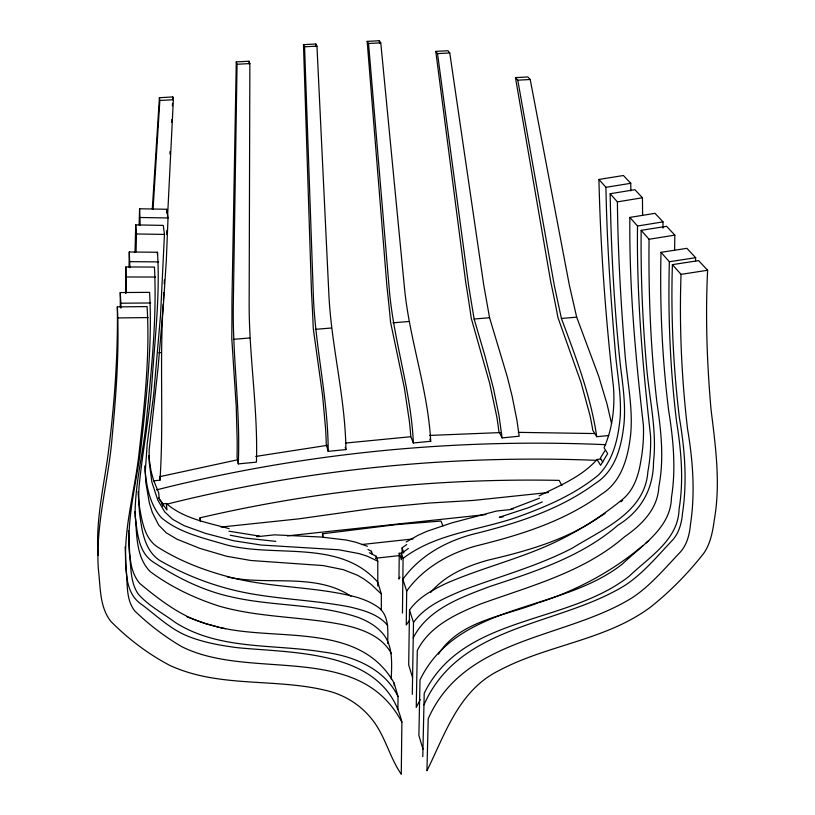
<?xml version="1.0" encoding="UTF-8"?>
<svg xmlns="http://www.w3.org/2000/svg" width="815" height="815" viewBox="0 0 815 815"><rect width="100%" height="100%" fill="white"/><g stroke="black" fill="none" stroke-linecap="round" stroke-linejoin="round"><path stroke-width="1.22" d="M377.773 586.016L377.783 561.189L376.265 556.288L369.358 552.753M249.859 63.57L249.156 304.321C249.095 357.011 258.1 409.344 256.43 462.125L238.265 463.908L237.033 457.093A65.444 6.836 89.7 0 0 237.185 441.17L236.238 406.614L231.776 338.439A226.825 20.426 -89.8 0 0 231.949 301.56L236.268 61.909L249.013 61.237L249.859 63.57L237.053 64.253L236.268 61.909M381.308 610.343L381.339 593.972L377.773 582.175C339.162 538.45 274.92 558.357 224.726 544.41C202.935 537.869 179.045 532.715 161.299 517.637C149.074 503.619 146.028 484.008 144.713 466.058M674.606 250.103L674.83 235.128L666.589 226.295L641.161 230.339L649.056 239.253C648.465 294.103 650.564 349.054 657.053 403.547C661.148 431.013 664.245 459.13 658.846 486.667C657.909 508.855 641.731 524.911 624.606 536.728C583.784 572.273 530.422 585.934 480.718 603.946C456.471 613.766 429.637 625.879 417.3 650.533L416.241 707.4L420.204 699.627M248.993 63.784L249.013 61.237M387.645 643.442C388.001 630.769 389.376 613.919 376.846 606.329C370.764 602.163 363.857 599.483 356.868 597.273C317.106 586.729 275.327 588.012 235.321 578.528C207.896 571.824 180.777 561.912 156.938 546.61C145.895 538.888 142.788 524.901 140.455 512.482A221.191 183.049 -17.9 0 1 138.122 491.445M238.265 463.908C240.578 411.025 232.52 358.427 233.294 305.594L237.053 64.253M391.261 679.007C391.74 663.043 393.513 644.298 381.277 631.9C375.002 625.217 366.821 620.786 358.376 617.475C317.137 603.416 272.567 606.615 230.411 596.672C202.415 590.478 176.397 577.326 152.599 561.616C137.888 551.388 137.368 531.553 135.086 515.518M394.134 685.649L394.144 683.123C357.989 618.87 270.06 643.565 211.014 625.064C183.783 618.656 161.075 601.052 139.946 583.632C127.476 569.247 130.257 548.159 128.403 530.524M662.962 228.139L663.013 221.874L655.026 213.326L629.863 217.401C629.16 286.951 635.415 356.267 643.402 425.247A219.286 180.003 -21.9 0 1 640.845 460.954C638.563 475.43 633.836 490.599 621.804 499.952C600.818 516.985 577.794 531.594 553.293 543.045C518.829 559.029 481.665 568.014 446.844 583.102C432.969 589.663 418.492 597.191 409.497 610.119L408.692 664.979L412.573 677.611M125.561 293.471L125.836 266.953L154.432 267.065C157.081 319.429 151.213 372.037 146.048 424.157C142.819 454.2 135.147 483.815 135.107 514.143M126.345 292.931L125.836 266.953M401.683 553.018L399.228 553.293L398.973 579.068L399.961 577.142M397.914 709.295L398.036 696.581L394.144 683.123M408.356 548.444L401.449 553.497L401.388 559.762L399.228 553.293M402.05 552.59L402.101 547.884L406.695 544.532M402.457 613.063L403.089 558.367L401.449 553.497M401.887 722.151L401.265 774.25C389.285 756.799 385.016 735.069 371.406 718.606C360.984 705.658 346.548 696.255 330.615 691.629C277.925 677.326 220.284 688.777 169.714 665.356C148.014 653.925 127.955 638.746 110.758 621.295C99.277 606.543 100.571 586.556 98.34 569.023C95.324 523.994 108.884 480.137 112.266 435.516C116.27 392.799 119.408 349.808 117.34 306.888L147.087 306.583C150.082 355.921 144.387 405.452 138.907 454.475C134.597 492.117 123.218 529.271 125.897 567.474C128.026 581.798 125.164 598.689 134.72 610.893C148.829 624.534 164.732 636.668 181.674 646.631C251.193 681.493 358.712 640.458 401.887 722.151C384.782 649.412 294.47 653.436 236.9 647.63C220.529 645.46 204.117 642.566 188.683 636.525C170.885 629.608 157.02 615.997 142.004 604.73C122.902 592.189 126.824 566.476 125.103 546.906M695.511 261.36L695.633 257.672L686.923 248.331L661.006 252.334C659.753 305.156 662.116 358.101 668.657 410.546C673.312 439.275 676.114 468.605 671.448 497.527C670.877 528.049 642.067 544.96 622.497 563.939C561.077 612.544 458.05 601.765 420.02 679.863L418.89 735.446L422.965 749.128M129.055 267.126L129.279 251.988L157.489 252.263C160.168 295.753 154.809 339.529 151.906 382.948C149.349 417.83 142.34 452.182 139.049 486.963A224.094 184.445 -17.9 0 0 141.25 524.616C143.43 538.909 148.401 554.587 162.073 561.82C185.565 575.064 211.004 584.936 237.287 590.977C274.339 599.382 312.624 599.636 349.839 606.961C363.459 610.252 378.435 614.194 387.736 625.482M642.597 215.079L642.444 197.76L634.885 189.691L610.16 193.736C611.189 251.662 614.316 309.608 620.602 367.208C622.986 385.964 625.686 404.892 623.995 423.831C621.641 445.917 615.651 470.754 595.5 483.336C559.1 510.17 515.61 523.75 472.252 534.406C445.133 541.71 419.409 556.125 402.844 579.322L406.695 591.048L406.247 625.003L409.813 619.93M129.911 267.768L129.279 251.988M661.006 252.334L669.36 261.747C667.913 315.059 670.113 368.502 676.552 421.457C681.167 450.42 683.897 479.994 679.068 509.131C678.345 539.968 649.158 556.971 629.333 576.124C567.077 625.207 463.012 614.459 424.218 693.239L422.791 756.687M120.304 307.072L120.253 292.544L149.573 292.351C152.476 343.522 146.751 394.908 141.127 445.754C136.961 481.176 126.773 516.241 129.3 552.183C131.266 566.099 129.88 581.757 138.132 593.931C148.534 605.871 163.041 613.308 175.622 622.68C219.337 650.35 273.769 643.85 322.74 651.959C352.355 655.596 384.344 668.066 398.036 696.581M412.298 694.37L413.5 622.416L409.497 610.119M672.395 264.641L681.034 274.36C679.231 325.969 681.544 377.702 687.554 428.985C692.913 460.658 695.338 492.953 690.407 524.85C689.521 534.681 686.964 544.756 680.189 552.244C664.959 568.126 650.716 585.516 632.206 597.752C565.182 639.245 464.489 636.719 428.221 718.718L426.948 770.745C445.418 733.378 458.865 690.193 499.33 670.388C547.619 644.726 605.402 640.427 650.125 607.42C670.103 591.649 688.155 573.179 703.865 553.181C710.548 543.33 712.738 531.39 714.307 519.817C720.806 483.081 715.458 445.958 711.026 409.344C706.941 363.123 705.352 316.627 707.614 270.254L698.618 260.617L672.395 264.641C670.806 315.772 673.282 367.025 679.394 417.81C684.804 449.218 687.32 481.257 682.552 512.92C681.717 522.659 679.241 532.653 672.558 540.101C657.552 555.84 643.544 573.067 625.268 585.19C559.1 626.236 459.456 623.658 423.953 704.934M135.025 252.518L135.708 224.899L163.265 225.388L164.457 234.414L160.524 315.344L153.658 394.643L147.23 443.696L145.274 471.264L145.783 482.358L149.339 502.926L152.344 512.533L158.721 525.115L166.209 532.776L177.059 539.235L199.685 548.322L226.529 556.248L250.928 560.496L323.209 565.579L343.319 569.675L357.714 575.349L364.305 579.261L370.947 584.202L381.339 593.972M136.054 251.723L136.502 233.966L135.708 224.899M139.121 224.899L139.579 208.772L166.8 209.272L168.033 217.972L166.311 260.617L163.601 301.896L158.151 366.893L149.155 449.992L149.186 461.983L151.885 482.134L157.753 500.053L164.701 511.871L172.739 519.389L184.037 525.634L205.472 533.387L233.63 540.742L261.167 545.041L338.826 549.779L359.497 553.691L367.3 556.217L377.783 561.189M140.211 224.991L139.579 208.772M157.417 254.728L157.489 252.263M166.657 213L166.8 209.272M153.699 480.83L159.954 480.208C163.937 421.559 159.404 362.757 163.234 304.117M163.418 300.307L163.795 292.687M164.233 283.803L164.426 279.993M166.688 234.282L166.881 230.482M167.513 217.778L173.361 99.715L172.851 96.944L159.404 97.698L152.293 208.966M169.917 154.025L170.05 151.488M171.547 122.311L171.68 119.774M172.393 105.828L172.525 103.291M172.719 99.481L172.851 96.944M153.067 209.312L159.842 100.479L159.404 97.698M604.791 450.878L600.319 458.173L602.805 462.278M413.236 637.839C427.997 608.886 461.249 597.303 489.693 586.545C534.701 571.682 581.431 556.839 617.933 525.206C640.987 511.015 653.345 489.346 653.518 461.993C657.114 430.025 649.188 398.382 646.59 366.658C642.556 321.334 640.682 275.837 641.161 230.339M438.501 654.17C459.446 620.857 503.823 616.283 537.421 603.1M413.5 622.416C425.359 605.912 445.061 597.803 463.165 590.162C499.605 576.307 537.625 566.17 572.354 548.108C602.193 529.444 645.001 512.513 647.854 471.753A222.128 181.327 -21.9 0 0 650.553 435.76C642.689 366.139 636.576 296.191 637.513 226.02L629.863 217.401M406.695 591.048C423.515 567.637 449.554 553.11 476.969 545.704C520.856 534.885 564.856 521.131 601.725 494.043C622.09 481.37 628.273 456.349 630.708 434.038C633.133 406.644 626.878 379.535 624.871 352.314C620.836 302.263 617.902 252.1 617.393 201.876L610.16 193.736M430.615 592.505C445.224 575.095 466.883 566.007 488.277 560.088C526.612 551.123 565.202 540.264 598.19 517.912M600.777 459.069L597.069 459.446C581.757 476.816 559.416 485.679 539.173 495.856M620.948 501.816L622.66 500.359M645.938 543.024L648.76 540.63M643.106 545.408C612.523 571.295 576.714 590.447 538.623 602.713M403.089 558.367C435.73 533.479 478.558 530.392 516.303 517.454C545.266 507.113 574.473 494.756 598.404 475.064C613.838 459.762 618.463 436.993 620.276 416.108C621.285 396.477 617.841 377.029 615.834 357.581C610.934 300.939 606.931 244.174 605.932 187.307L598.923 179.453L623.424 175.51L630.749 183.304L630.871 190.842M599.178 517.26L605.087 513.389M406.145 542.026L417.871 535.374L427.019 531.268L451.775 522.894L496.478 511.056L511.494 509.457M539.459 498.21L510.852 509.131L513.389 508.855M542.291 501.948L528.314 507.735L499.31 517.26L503.079 516.853M156.5 489.876C302.997 452.967 454.841 438.083 605.739 444.684M167.126 504.098C307.398 468.971 452.671 454.566 597.12 460.363M160.015 476.622L237.603 459.792M200.347 521.396L200.042 517.82C317.565 490.416 438.49 478.028 559.131 480.381L561.942 485.577M255.757 456.431L327.559 445.296M617.393 201.876L642.444 197.76M637.513 226.02L663.013 221.874M605.932 187.307L630.749 183.304M649.056 239.253L674.83 235.128M669.36 261.747L695.633 257.672M681.034 274.36L707.614 270.254M322.73 537.472L322.485 533.794L396.477 524.605L440.986 521.04L442.84 525.787M345.387 443.075L410.617 436.738M375.542 558.244L399.177 555.616M361.687 544.542L413.042 538.929M256.766 536.331L259.282 536.066L228.883 531.197M257.051 536.708L274.461 534.844L320.978 537.014L346.294 540.039L355.574 542.158L367.392 546.274M287.277 535.883L485.903 514.56M221.089 527.061L298.636 518.87L375.022 508.122L428.405 503.099L473.505 500.41L548.424 492.505M161.431 503.996L166.341 503.497C183.67 518.686 207.642 522.588 229.147 528.67M328.201 451.337L345.917 449.595C345.285 397.526 331.501 346.813 328.893 294.969L316.964 46.149L315.833 44L303.475 44.631L311.483 292.29A222.923 25.56 87.1 0 1 313.266 328.527L322.557 395.255L325.613 429.138A64.079 8.517 86.5 0 1 326.275 444.715L328.201 451.337C328.17 399.177 315.344 348.168 313.378 296.212L304.555 46.781L303.475 44.631M413.348 442.983L430.717 441.272C427.936 389.499 409.639 340.273 404.576 288.897L380.768 42.859L379.342 40.75L367.168 41.371L386.911 286.279A221.008 30.399 84.1 0 1 390.528 322.047L404.332 387.767L409.364 421.141A63.427 10.106 83.4 0 1 410.791 436.483L413.348 442.983C411.157 391.149 393.767 341.587 389.346 290.12L368.543 43.49L367.168 41.371M502.111 437.899L519.196 436.219L516.944 420.387L512.177 396.416L507.358 377.019L489.571 317.728L483.804 285.433L449.768 52.965L447.955 50.734L435.781 51.376L465.793 282.846A220.824 35.616 80.9 0 1 471.253 318.268L489.672 383.295L496.692 416.271A63.407 11.828 80.1 0 1 498.892 431.481L502.111 437.899L498.974 415.446L493.493 388.602L484.956 355.86L474.136 319.032L468.778 286.636L437.533 53.617L435.781 51.376M611.596 423.841L607.083 404.209L598.648 376.112L576.674 317.157L569.328 285.016L530.219 79.483L527.835 76.936L515.457 77.629L550.848 282.428A222.363 42.105 78 0 1 557.969 317.667L580.993 382.398L589.907 415.141A64.018 13.998 76.9 0 1 592.8 430.33L596.743 436.718L608.795 435.526M158.854 352.742L161.258 352.538M515.457 77.629L517.78 80.186L554.465 286.218L561.413 318.461L576.674 317.157M315.283 329.352L331.226 328.017M392.962 322.832L408.621 321.518M233.345 339.346L249.655 337.97M474.136 319.032L489.571 317.728M429.627 435.424L500.196 432.592M159.842 100.479L173.361 99.715M517.78 80.186L530.219 79.483M437.533 53.617L449.768 52.965M304.555 46.781L316.964 46.149M368.543 43.49L380.768 42.859M117.91 317.931L148.116 317.575M120.253 292.544L120.865 303.211L150.622 302.976M518.32 432.358L594.42 433.549M126.519 276.978L155.533 277.049M130.003 261.656L158.619 261.89M140.425 217.493L168.033 217.972M136.502 233.966L164.457 234.414M275.816 541.374L245.132 538.063L230.197 535.221M227.405 576.969C267.972 586.016 314.478 572.222 351.021 596.183M219.805 627.499L225.582 628.722M218.644 627.193L207.03 624.076L186.961 616.904M367.952 549.463L371.426 551.256L372.384 554.373M158.395 497.67L162.358 502.906L162.664 506.319M391.424 653.701C381.807 635.568 360.678 628.589 341.903 624.524C301.367 616.517 259.353 617.617 219.439 606.217C194.887 598.363 170.956 587.065 150.245 571.631C134.923 556.217 137.134 531.747 134.893 511.789M597.069 459.446L600.604 465.334L607.654 453.619L604.058 447.781C612.401 428.904 614.989 407.877 613.501 387.39C605.647 318.339 600.553 248.942 598.923 179.453M429.821 439.122L430.717 441.272M561.413 318.461C575.747 356.99 590.773 395.815 596.743 436.718M402.101 547.884L403.843 553.039M345.224 447.404L345.917 449.595M322.485 533.794L323.433 537.452M200.042 517.82L200.531 521.59M166.341 503.497L166.953 510.007L159.271 499.218L158.711 492.749L153.505 480.076L150.989 470.927L148.727 455.514M379.342 40.75L379.576 43.287M159.638 476.673L159.954 480.208M315.833 44L315.945 46.537M98.085 555.524C95.559 521.865 103.291 488.715 107.937 455.595C114.304 406.308 118.073 356.613 117.34 306.888M371.426 551.256L371.436 553.619M120.865 303.211L120.875 308.101M376.265 556.288L376.265 558.795"/></g></svg>
